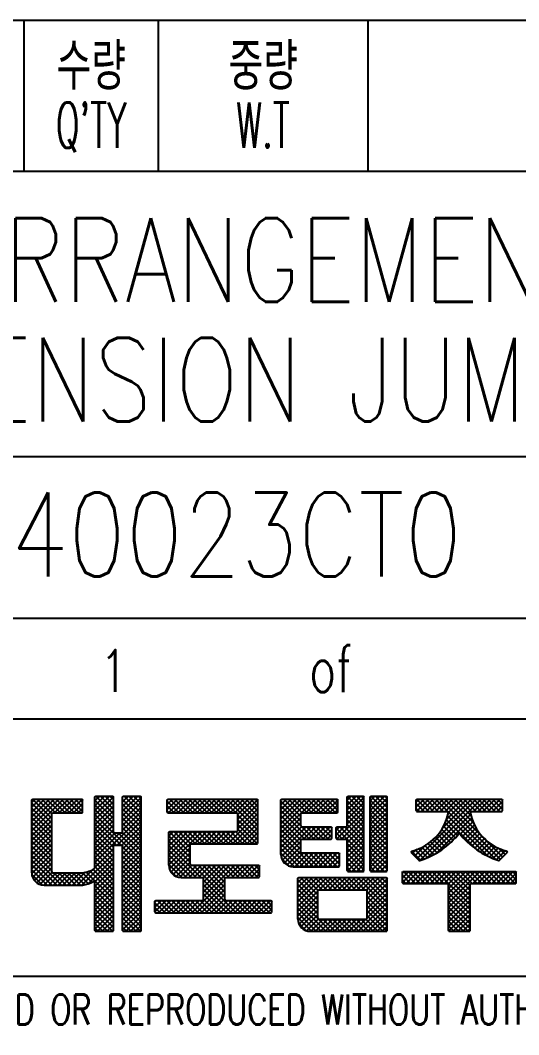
# Model space of a CAD drawing. Extents: x 260 to 819, y -886 to -454.
# Drawn here: x 728.7 to 758.4, y -876.4 to -815.9 of the extents above; entities that cross this region are included whole.
import ezdxf
from ezdxf.enums import TextEntityAlignment as Align

# ---------------------------------------------------------------- set-up
doc = ezdxf.new("R2010")
doc.units = 0
doc.header["$LTSCALE"] = 150
doc.header["$MEASUREMENT"] = 0
doc.linetypes.add('DASHED', pattern=[0.75, 0.5, -0.25])
doc.layers.get('0').update_dxf_attribs({"color": 6, "linetype": 'CONTINUOUS'})
doc.layers.add('5', color=4, linetype='CONTINUOUS')
doc.styles.get("Standard").update_dxf_attribs({"font": 'romans.shx', "width": 0.8, "bigfont": 'whgtxt.shx'})

# ---------------------------------------------------------------- blocks, each defined once
blk = doc.blocks.new('*H19')
at = {"color": 2, "linetype": 'Continuous'}
for p, q in [((-75.859, 9.109), (-77.051, 10.3)), ((-75.859, 9.391), (-77.011, 10.543)), ((-75.858, 9.673), (-76.735, 10.55)), ((-75.627, 9.725), (-76.452, 10.55)), ((-75.344, 9.725), (-76.169, 10.55)), ((-75.061, 9.725), (-75.886, 10.55)), ((-74.779, 9.725), (-75.603, 10.55)), ((-74.496, 9.725), (-75.321, 10.55)), ((-74.213, 9.725), (-75.038, 10.55)), ((-74.015, 9.809), (-74.755, 10.55)), ((-74.015, 10.092), (-74.472, 10.55)), ((-74.015, 10.375), (-74.189, 10.55)), ((-72.181, 9.39), (-73.281, 10.49)), ((-72.181, 9.673), (-73.237, 10.729)), ((-72.181, 9.956), (-72.958, 10.733)), ((-72.181, 10.239), (-72.676, 10.733)), ((-72.181, 10.522), (-72.393, 10.733)), ((-70.531, 9.437), (-71.631, 10.537)), ((-70.531, 9.72), (-71.544, 10.733)), ((-70.531, 10.003), (-71.261, 10.733)), ((-70.531, 10.286), (-70.978, 10.733)), ((-70.531, 10.569), (-70.696, 10.733)), ((-75.859, 8.826), (-77.051, 10.017)), ((-75.859, 8.543), (-77.051, 9.735)), ((-72.181, 9.107), (-73.281, 10.207)), ((-72.181, 8.825), (-73.281, 9.924)), ((-70.531, 9.155), (-71.631, 10.254)), ((-70.531, 8.872), (-71.631, 9.972)), ((-70.531, 8.589), (-71.631, 9.689)), ((-75.859, 8.26), (-77.051, 9.452)), ((-75.859, 7.977), (-77.051, 9.169)), ((-70.531, 6.892), (-73.281, 9.642)), ((-71.722, 7.8), (-73.281, 9.359)), ((-72.005, 7.8), (-73.281, 9.076)), ((-70.531, 8.306), (-71.631, 9.406)), ((-70.531, 8.023), (-71.631, 9.123)), ((-75.859, 7.694), (-77.051, 8.886)), ((-75.859, 7.412), (-77.051, 8.603)), ((-72.181, 7.693), (-73.281, 8.793)), ((-72.181, 7.41), (-73.281, 8.51)), ((-70.531, 7.175), (-71.89, 8.533)), ((-70.531, 7.457), (-71.64, 8.566)), ((-70.531, 7.74), (-71.631, 8.84)), ((-75.859, 7.129), (-77.051, 8.32)), ((-75.859, 6.846), (-77.051, 8.037)), ((-72.181, 7.127), (-73.281, 8.227)), ((-72.181, 6.845), (-73.281, 7.945)), ((-75.859, 6.563), (-77.051, 7.755)), ((-75.859, 6.28), (-77.051, 7.472)), ((-72.181, 6.562), (-73.281, 7.662)), ((-72.181, 6.279), (-73.281, 7.379)), ((-70.531, 6.609), (-71.631, 7.709)), ((-70.531, 6.326), (-71.631, 7.426)), ((-75.279, 5.417), (-77.051, 7.189)), ((-75.562, 5.417), (-77.051, 6.906)), ((-72.181, 5.996), (-73.281, 7.096)), ((-72.181, 5.713), (-73.281, 6.813)), ((-70.531, 6.043), (-71.631, 7.143)), ((-70.531, 5.76), (-71.631, 6.86)), ((-75.844, 5.417), (-77.051, 6.623)), ((-76.127, 5.417), (-77.051, 6.34)), ((-74.996, 5.417), (-75.729, 6.15)), ((-74.713, 5.417), (-75.446, 6.15)), ((-74.43, 5.417), (-75.163, 6.15)), ((-74.147, 5.417), (-74.881, 6.15)), ((-73.892, 5.444), (-74.598, 6.15)), ((-73.673, 5.508), (-74.315, 6.15)), ((-73.473, 5.591), (-74.032, 6.15)), ((-72.181, 4.582), (-73.799, 6.2)), ((-72.181, 4.865), (-73.589, 6.272)), ((-72.181, 5.148), (-73.397, 6.363)), ((-72.181, 5.43), (-73.281, 6.53)), ((-70.531, 5.478), (-71.631, 6.578)), ((-70.531, 5.195), (-71.631, 6.295)), ((-76.433, 5.439), (-77.028, 6.035)), ((-70.531, 4.912), (-71.631, 6.012)), ((-70.531, 4.629), (-71.631, 5.729)), ((-70.531, 4.346), (-71.631, 5.446)), ((-72.181, 4.299), (-73.281, 5.399)), ((-72.181, 4.016), (-73.281, 5.116)), ((-70.531, 4.063), (-71.631, 5.163)), ((-70.531, 3.781), (-71.631, 4.88)), ((-72.181, 3.733), (-73.281, 4.833)), ((-72.181, 3.451), (-73.281, 4.55)), ((-72.181, 3.168), (-73.281, 4.268)), ((-70.531, 3.498), (-71.631, 4.598)), ((-70.531, 3.215), (-71.631, 4.315)), ((-72.181, 2.885), (-73.281, 3.985)), ((-72.246, 2.667), (-73.281, 3.702)), ((-70.531, 2.932), (-71.631, 4.032)), ((-70.56, 2.678), (-71.631, 3.749)), ((-72.529, 2.667), (-73.281, 3.419)), ((-72.812, 2.667), (-73.281, 3.136)), ((-70.832, 2.667), (-71.631, 3.466)), ((-71.115, 2.667), (-71.631, 3.183)), ((-73.095, 2.667), (-73.281, 2.853)), ((-71.397, 2.667), (-71.631, 2.901))]:
    blk.add_line(p, q, dxfattribs=at)
blk = doc.blocks.new('*H20')
at = {"color": 2, "linetype": 'Continuous'}
for p, q in [((-76.849, 10.55), (-77.051, 10.347)), ((-76.566, 10.55), (-77.051, 10.064)), ((-76.283, 10.55), (-77.051, 9.782)), ((-76, 10.55), (-77.051, 9.499)), ((-75.717, 10.55), (-77.051, 9.216)), ((-75.435, 10.55), (-77.051, 8.933)), ((-75.152, 10.55), (-77.051, 8.65)), ((-74.869, 10.55), (-75.694, 9.725)), ((-74.586, 10.55), (-75.411, 9.725)), ((-74.303, 10.55), (-75.128, 9.725)), ((-74.035, 10.535), (-74.845, 9.725)), ((-72.988, 10.733), (-73.281, 10.44)), ((-72.706, 10.733), (-73.281, 10.157)), ((-72.423, 10.733), (-73.281, 9.874)), ((-72.185, 10.688), (-73.281, 9.592)), ((-72.181, 10.409), (-73.281, 9.309)), ((-71.574, 10.733), (-71.631, 10.676)), ((-71.291, 10.733), (-71.631, 10.393)), ((-71.009, 10.733), (-71.631, 10.11)), ((-70.726, 10.733), (-71.631, 9.827)), ((-70.531, 10.644), (-71.631, 9.545)), ((-70.531, 10.362), (-71.631, 9.262)), ((-74.015, 10.273), (-74.562, 9.725)), ((-74.015, 9.99), (-74.28, 9.725)), ((-72.181, 10.126), (-73.281, 9.026)), ((-72.181, 9.843), (-73.281, 8.743)), ((-70.531, 10.079), (-71.631, 8.979)), ((-70.531, 9.796), (-71.631, 8.696)), ((-75.859, 9.559), (-77.051, 8.367)), ((-75.859, 9.276), (-77.051, 8.085)), ((-72.181, 9.56), (-73.281, 8.46)), ((-70.531, 9.513), (-73.281, 6.763)), ((-72.181, 9.277), (-73.281, 8.177)), ((-70.531, 9.23), (-71.962, 7.8)), ((-75.859, 8.993), (-77.051, 7.802)), ((-75.859, 8.711), (-77.051, 7.519)), ((-72.181, 8.995), (-73.281, 7.895)), ((-72.181, 8.712), (-73.281, 7.612)), ((-72.077, 8.533), (-73.281, 7.329)), ((-71.794, 8.533), (-73.281, 7.046)), ((-70.531, 8.947), (-71.681, 7.798)), ((-70.531, 8.665), (-71.631, 7.565)), ((-75.859, 8.428), (-77.051, 7.236)), ((-75.859, 8.145), (-77.051, 6.953)), ((-70.531, 8.382), (-71.631, 7.282)), ((-70.531, 8.099), (-71.631, 6.999)), ((-75.859, 7.862), (-77.051, 6.67)), ((-75.859, 7.579), (-77.051, 6.388)), ((-75.859, 7.296), (-77.044, 6.112)), ((-72.181, 7.297), (-74.062, 5.417)), ((-72.181, 7.58), (-73.281, 6.48)), ((-70.531, 7.816), (-71.631, 6.716)), ((-70.531, 7.533), (-71.631, 6.433)), ((-75.859, 7.013), (-76.997, 5.876)), ((-75.859, 6.731), (-76.885, 5.705)), ((-72.181, 7.015), (-73.696, 5.5)), ((-72.181, 6.732), (-73.294, 5.619)), ((-70.531, 7.25), (-71.631, 6.15)), ((-70.531, 6.968), (-71.631, 5.868)), ((-70.531, 6.685), (-71.631, 5.585)), ((-75.859, 6.448), (-76.74, 5.567)), ((-75.848, 6.177), (-76.56, 5.465)), ((-75.592, 6.15), (-76.324, 5.418)), ((-75.309, 6.15), (-76.042, 5.417)), ((-75.026, 6.15), (-75.759, 5.417)), ((-74.743, 6.15), (-75.476, 5.417)), ((-74.46, 6.15), (-75.194, 5.417)), ((-74.177, 6.15), (-74.911, 5.417)), ((-73.859, 6.186), (-74.628, 5.417)), ((-73.401, 6.361), (-74.345, 5.417)), ((-72.181, 6.449), (-73.281, 5.349)), ((-72.181, 6.166), (-73.281, 5.066)), ((-70.531, 6.402), (-71.631, 5.302)), ((-70.531, 6.119), (-71.631, 5.019)), ((-72.181, 5.883), (-73.281, 4.783)), ((-72.181, 5.6), (-73.281, 4.5)), ((-70.531, 5.836), (-71.631, 4.736)), ((-70.531, 5.553), (-71.631, 4.453)), ((-72.181, 5.318), (-73.281, 4.218)), ((-72.181, 5.035), (-73.281, 3.935)), ((-70.531, 5.27), (-71.631, 4.171)), ((-70.531, 4.988), (-71.631, 3.888)), ((-72.181, 4.752), (-73.281, 3.652)), ((-72.181, 4.469), (-73.281, 3.369)), ((-70.531, 4.705), (-71.631, 3.605)), ((-70.531, 4.422), (-71.631, 3.322)), ((-72.181, 4.186), (-73.281, 3.086)), ((-72.181, 3.903), (-73.281, 2.803)), ((-70.531, 4.139), (-71.631, 3.039)), ((-70.531, 3.856), (-71.631, 2.756)), ((-72.181, 3.621), (-73.135, 2.667)), ((-72.181, 3.338), (-72.852, 2.667)), ((-72.181, 3.055), (-72.569, 2.667)), ((-70.531, 3.573), (-71.438, 2.667)), ((-70.531, 3.291), (-71.155, 2.667)), ((-72.181, 2.772), (-72.287, 2.667)), ((-70.531, 3.008), (-70.872, 2.667)), ((-70.531, 2.725), (-70.59, 2.667))]:
    blk.add_line(p, q, dxfattribs=at)
blk = doc.blocks.new('*H21')
at = {"color": 2, "linetype": 'Continuous'}
for p, q in [((-59.99, 4.553), (-61.182, 5.745)), ((-59.99, 4.27), (-61.182, 5.462)), ((-59.99, 4.836), (-61.029, 5.875)), ((-59.981, 5.109), (-60.746, 5.875)), ((-59.73, 5.142), (-60.464, 5.875)), ((-59.447, 5.142), (-60.181, 5.875)), ((-59.165, 5.142), (-59.898, 5.875)), ((-58.882, 5.142), (-59.615, 5.875)), ((-58.599, 5.142), (-59.332, 5.875)), ((-58.316, 5.142), (-59.049, 5.875)), ((-58.033, 5.142), (-58.766, 5.875)), ((-57.75, 5.142), (-58.484, 5.875)), ((-57.467, 5.142), (-58.201, 5.875)), ((-57.185, 5.142), (-57.918, 5.875)), ((-55.865, 4.105), (-57.635, 5.875)), ((-55.865, 4.388), (-57.352, 5.875)), ((-55.865, 4.671), (-57.069, 5.875)), ((-55.865, 4.954), (-56.787, 5.875)), ((-55.865, 5.237), (-56.504, 5.875)), ((-55.865, 5.519), (-56.221, 5.875)), ((-55.865, 5.802), (-55.938, 5.875)), ((-59.99, 3.987), (-61.182, 5.179)), ((-59.99, 3.704), (-61.182, 4.896)), ((-55.865, 3.822), (-57.057, 5.014)), ((-59.235, 2.667), (-61.182, 4.613)), ((-59.518, 2.667), (-61.182, 4.33)), ((-55.865, 3.539), (-57.057, 4.731)), ((-55.865, 3.257), (-57.057, 4.448)), ((-59.801, 2.667), (-61.182, 4.048)), ((-60.084, 2.667), (-61.182, 3.765)), ((-55.865, 2.974), (-57.057, 4.165)), ((-55.874, 2.7), (-57.057, 3.883)), ((-60.367, 2.667), (-61.182, 3.482)), ((-60.699, 2.717), (-61.132, 3.149)), ((-58.952, 2.667), (-59.686, 3.4)), ((-58.67, 2.667), (-59.403, 3.4)), ((-58.387, 2.667), (-59.12, 3.4)), ((-58.104, 2.667), (-58.837, 3.4)), ((-57.821, 2.667), (-58.554, 3.4)), ((-57.538, 2.667), (-58.271, 3.4)), ((-57.255, 2.667), (-57.989, 3.4)), ((-56.972, 2.667), (-57.706, 3.4)), ((-56.69, 2.667), (-57.423, 3.4)), ((-56.407, 2.667), (-57.14, 3.4)), ((-56.124, 2.667), (-57.057, 3.6))]:
    blk.add_line(p, q, dxfattribs=at)
blk = doc.blocks.new('*H22')
at = {"color": 2, "linetype": 'Continuous'}
for p, q in [((-60.876, 5.875), (-61.182, 5.569)), ((-60.593, 5.875), (-61.182, 5.286)), ((-60.31, 5.875), (-61.182, 5.003)), ((-60.027, 5.875), (-61.182, 4.721)), ((-59.745, 5.875), (-61.182, 4.438)), ((-59.462, 5.875), (-61.182, 4.155)), ((-59.179, 5.875), (-59.912, 5.142)), ((-58.896, 5.875), (-59.629, 5.142)), ((-58.613, 5.875), (-59.347, 5.142)), ((-58.33, 5.875), (-59.064, 5.142)), ((-58.048, 5.875), (-58.781, 5.142)), ((-57.765, 5.875), (-58.498, 5.142)), ((-57.482, 5.875), (-58.215, 5.142)), ((-57.199, 5.875), (-57.932, 5.142)), ((-56.916, 5.875), (-57.65, 5.142)), ((-56.633, 5.875), (-57.367, 5.142)), ((-56.351, 5.875), (-57.092, 5.133)), ((-56.068, 5.875), (-57.057, 4.886)), ((-55.865, 5.794), (-57.057, 4.603)), ((-55.865, 5.512), (-57.057, 4.32)), ((-59.99, 5.064), (-61.182, 3.872)), ((-55.865, 5.229), (-57.057, 4.037)), ((-55.865, 4.946), (-57.057, 3.754)), ((-59.99, 4.781), (-61.182, 3.589)), ((-59.99, 4.498), (-61.166, 3.322)), ((-55.865, 4.38), (-57.579, 2.667)), ((-55.865, 4.663), (-57.057, 3.471)), ((-59.99, 4.215), (-61.11, 3.095)), ((-59.99, 3.932), (-60.997, 2.926)), ((-59.99, 3.649), (-60.842, 2.798)), ((-55.865, 4.097), (-57.296, 2.667)), ((-55.865, 3.814), (-57.013, 2.667)), ((-59.95, 3.406), (-60.65, 2.707)), ((-59.674, 3.4), (-60.407, 2.667)), ((-59.391, 3.4), (-60.124, 2.667)), ((-59.108, 3.4), (-59.842, 2.667)), ((-58.825, 3.4), (-59.559, 2.667)), ((-58.543, 3.4), (-59.276, 2.667)), ((-58.26, 3.4), (-58.993, 2.667)), ((-57.977, 3.4), (-58.71, 2.667)), ((-57.694, 3.4), (-58.427, 2.667)), ((-57.411, 3.4), (-58.145, 2.667)), ((-57.128, 3.4), (-57.862, 2.667)), ((-55.865, 3.532), (-56.73, 2.667)), ((-55.865, 3.249), (-56.447, 2.667)), ((-55.865, 2.966), (-56.165, 2.667))]:
    blk.add_line(p, q, dxfattribs=at)
blk = doc.blocks.new('*H29')
at = {"color": 2, "linetype": 'Continuous'}
for p, q in [((-54.157, 5.508), (-54.89, 6.242)), ((-53.874, 5.508), (-54.608, 6.242)), ((-53.591, 5.508), (-54.325, 6.242)), ((-53.309, 5.508), (-54.042, 6.242)), ((-53.026, 5.508), (-53.759, 6.242)), ((-52.743, 5.508), (-53.476, 6.242)), ((-52.46, 5.508), (-53.193, 6.242)), ((-50.916, 4.247), (-52.911, 6.242)), ((-50.916, 4.529), (-52.628, 6.242)), ((-50.916, 4.812), (-52.345, 6.242)), ((-50.916, 5.095), (-52.062, 6.242)), ((-50.916, 5.378), (-51.779, 6.242)), ((-50.763, 5.508), (-51.496, 6.242)), ((-50.48, 5.508), (-51.214, 6.242)), ((-50.197, 5.508), (-50.931, 6.242)), ((-49.915, 5.508), (-50.648, 6.242)), ((-49.632, 5.508), (-50.365, 6.242)), ((-49.349, 5.508), (-50.082, 6.242)), ((-49.066, 5.508), (-49.799, 6.242)), ((-48.783, 5.508), (-49.516, 6.242)), ((-48.5, 5.508), (-49.234, 6.242)), ((-48.218, 5.509), (-48.951, 6.242)), ((-48.166, 5.739), (-48.668, 6.242)), ((-48.166, 6.022), (-48.385, 6.242)), ((-54.44, 5.508), (-54.949, 6.017)), ((-54.723, 5.508), (-54.949, 5.734)), ((-50.916, 3.964), (-52.199, 5.247)), ((-50.916, 3.681), (-52.199, 4.964)), ((-50.916, 3.398), (-52.199, 4.681)), ((-50.916, 3.115), (-52.199, 4.398)), ((-50.916, 2.832), (-52.199, 4.116)), ((-51.033, 2.667), (-52.199, 3.833)), ((-51.316, 2.667), (-52.199, 3.55)), ((-51.598, 2.667), (-52.199, 3.267)), ((-51.881, 2.667), (-52.199, 2.984)), ((-52.178, 2.681), (-52.184, 2.687))]:
    blk.add_line(p, q, dxfattribs=at)
blk = doc.blocks.new('*H30')
at = {"color": 2, "linetype": 'Continuous'}
for p, q in [((-54.853, 6.242), (-54.949, 6.145)), ((-54.57, 6.242), (-54.949, 5.862)), ((-54.287, 6.242), (-54.949, 5.58)), ((-54.004, 6.242), (-54.737, 5.508)), ((-53.721, 6.242), (-54.454, 5.508)), ((-53.438, 6.242), (-54.172, 5.508)), ((-53.155, 6.242), (-53.889, 5.508)), ((-52.873, 6.242), (-53.606, 5.508)), ((-52.59, 6.242), (-53.323, 5.508)), ((-52.307, 6.242), (-53.04, 5.508)), ((-52.024, 6.242), (-52.757, 5.508)), ((-51.741, 6.242), (-52.475, 5.508)), ((-51.458, 6.242), (-52.213, 5.487)), ((-51.176, 6.242), (-52.199, 5.218)), ((-50.893, 6.242), (-52.199, 4.935)), ((-50.61, 6.242), (-52.199, 4.653)), ((-50.327, 6.242), (-52.199, 4.37)), ((-50.044, 6.242), (-50.777, 5.508)), ((-49.761, 6.242), (-50.495, 5.508)), ((-49.478, 6.242), (-50.212, 5.508)), ((-49.196, 6.242), (-49.929, 5.508)), ((-48.913, 6.242), (-49.646, 5.508)), ((-48.63, 6.242), (-49.363, 5.508)), ((-48.347, 6.242), (-49.08, 5.508)), ((-48.166, 6.14), (-48.798, 5.508)), ((-48.166, 5.857), (-48.515, 5.508)), ((-48.166, 5.574), (-48.232, 5.508)), ((-50.916, 5.37), (-52.199, 4.087)), ((-50.916, 5.087), (-52.199, 3.804)), ((-50.916, 4.804), (-52.199, 3.521)), ((-50.916, 4.522), (-52.199, 3.238)), ((-50.916, 4.239), (-52.199, 2.955)), ((-50.916, 3.956), (-52.184, 2.687)), ((-50.916, 3.673), (-51.922, 2.667)), ((-50.916, 3.39), (-51.639, 2.667)), ((-50.916, 3.107), (-51.356, 2.667)), ((-50.916, 2.825), (-51.073, 2.667))]:
    blk.add_line(p, q, dxfattribs=at)
blk = doc.blocks.new('*H33')
at = {"color": 2, "linetype": 'Continuous'}
for p, q in [((-68.273, 9.725), (-68.973, 10.425)), ((-67.99, 9.725), (-68.815, 10.55)), ((-67.707, 9.725), (-68.532, 10.55)), ((-67.425, 9.725), (-68.25, 10.55)), ((-67.142, 9.725), (-67.967, 10.55)), ((-66.859, 9.725), (-67.684, 10.55)), ((-66.576, 9.725), (-67.401, 10.55)), ((-66.293, 9.725), (-67.118, 10.55)), ((-66.01, 9.725), (-66.835, 10.55)), ((-65.728, 9.725), (-66.553, 10.55)), ((-65.445, 9.725), (-66.27, 10.55)), ((-65.162, 9.725), (-65.987, 10.55)), ((-64.879, 9.725), (-65.704, 10.55)), ((-63.565, 8.694), (-65.421, 10.55)), ((-63.565, 8.976), (-65.138, 10.55)), ((-63.565, 9.259), (-64.855, 10.55)), ((-63.565, 9.542), (-64.573, 10.55)), ((-63.565, 9.825), (-64.29, 10.55)), ((-63.565, 10.108), (-64.007, 10.55)), ((-63.565, 10.391), (-63.724, 10.55)), ((-68.556, 9.725), (-68.973, 10.142)), ((-68.839, 9.725), (-68.973, 9.859)), ((-63.565, 8.411), (-64.757, 9.602)), ((-63.565, 8.128), (-64.757, 9.319)), ((-67.598, 7.353), (-68.857, 8.612)), ((-67.598, 7.636), (-68.587, 8.625)), ((-67.563, 7.883), (-68.305, 8.625)), ((-67.288, 7.891), (-68.022, 8.625)), ((-67.006, 7.891), (-67.739, 8.625)), ((-66.723, 7.891), (-67.456, 8.625)), ((-66.44, 7.891), (-67.173, 8.625)), ((-66.157, 7.891), (-66.89, 8.625)), ((-65.874, 7.891), (-66.607, 8.625)), ((-65.591, 7.891), (-66.325, 8.625)), ((-65.309, 7.891), (-66.042, 8.625)), ((-65.026, 7.891), (-65.759, 8.625)), ((-64.743, 7.891), (-65.476, 8.625)), ((-64.46, 7.891), (-65.193, 8.625)), ((-64.177, 7.891), (-64.91, 8.625)), ((-63.614, 7.894), (-64.757, 9.037)), ((-63.894, 7.891), (-64.757, 8.754)), ((-67.598, 7.07), (-68.881, 8.353)), ((-67.598, 6.787), (-68.881, 8.07)), ((-66.969, 5.875), (-68.881, 7.787)), ((-67.252, 5.875), (-68.881, 7.505)), ((-67.535, 5.875), (-68.881, 7.222)), ((-67.817, 5.875), (-68.881, 6.939)), ((-68.1, 5.875), (-68.881, 6.656)), ((-68.459, 5.951), (-68.805, 6.297)), ((-65.536, 4.725), (-67.419, 6.608)), ((-65.536, 5.007), (-67.137, 6.608)), ((-65.536, 5.29), (-66.854, 6.608)), ((-65.536, 5.573), (-66.571, 6.608)), ((-65.525, 5.845), (-66.288, 6.608)), ((-65.272, 5.875), (-66.005, 6.608)), ((-64.989, 5.875), (-65.722, 6.608)), ((-64.706, 5.875), (-65.439, 6.608)), ((-64.423, 5.875), (-65.157, 6.608)), ((-64.14, 5.875), (-64.874, 6.608)), ((-63.858, 5.875), (-64.591, 6.608)), ((-63.575, 5.875), (-64.308, 6.608)), ((-63.473, 6.056), (-64.025, 6.608)), ((-63.473, 6.339), (-63.742, 6.608)), ((-64.861, 3.767), (-66.819, 5.725)), ((-65.143, 3.767), (-66.819, 5.442)), ((-65.426, 3.767), (-66.819, 5.159)), ((-65.709, 3.767), (-66.819, 4.876)), ((-69.103, 3.767), (-69.706, 4.37)), ((-68.82, 3.767), (-69.554, 4.5)), ((-68.538, 3.767), (-69.271, 4.5)), ((-68.255, 3.767), (-68.988, 4.5)), ((-67.972, 3.767), (-68.705, 4.5)), ((-67.689, 3.767), (-68.422, 4.5)), ((-67.406, 3.767), (-68.14, 4.5)), ((-67.123, 3.767), (-67.857, 4.5)), ((-66.841, 3.767), (-67.574, 4.5)), ((-66.558, 3.767), (-67.291, 4.5)), ((-66.275, 3.767), (-67.008, 4.5)), ((-65.992, 3.767), (-66.819, 4.594)), ((-64.578, 3.767), (-65.311, 4.5)), ((-64.295, 3.767), (-65.028, 4.5)), ((-64.012, 3.767), (-64.745, 4.5)), ((-63.729, 3.767), (-64.463, 4.5)), ((-63.446, 3.767), (-64.18, 4.5)), ((-63.164, 3.767), (-63.897, 4.5)), ((-62.881, 3.767), (-63.614, 4.5)), ((-62.74, 3.909), (-63.331, 4.5)), ((-62.74, 4.192), (-63.048, 4.5)), ((-69.386, 3.767), (-69.706, 4.087)), ((-69.681, 3.779), (-69.694, 3.792))]:
    blk.add_line(p, q, dxfattribs=at)
blk = doc.blocks.new('*H34')
at = {"color": 2, "linetype": 'Continuous'}
for p, q in [((-68.646, 10.55), (-68.973, 10.223)), ((-68.363, 10.55), (-68.973, 9.94)), ((-68.937, 10.542), (-68.965, 10.513)), ((-68.081, 10.55), (-68.906, 9.725)), ((-67.798, 10.55), (-68.623, 9.725)), ((-67.515, 10.55), (-68.34, 9.725)), ((-67.232, 10.55), (-68.057, 9.725)), ((-66.949, 10.55), (-67.774, 9.725)), ((-66.666, 10.55), (-67.491, 9.725)), ((-66.384, 10.55), (-67.209, 9.725)), ((-66.101, 10.55), (-66.926, 9.725)), ((-65.818, 10.55), (-66.643, 9.725)), ((-65.535, 10.55), (-66.36, 9.725)), ((-65.252, 10.55), (-66.077, 9.725)), ((-64.969, 10.55), (-65.794, 9.725)), ((-64.687, 10.55), (-65.511, 9.725)), ((-64.404, 10.55), (-65.229, 9.725)), ((-64.121, 10.55), (-64.946, 9.725)), ((-63.838, 10.55), (-64.757, 9.631)), ((-63.578, 10.527), (-64.757, 9.348)), ((-63.565, 9.691), (-65.365, 7.891)), ((-63.565, 10.257), (-64.757, 9.065)), ((-63.565, 9.974), (-64.757, 8.782)), ((-63.565, 9.408), (-65.082, 7.891)), ((-63.565, 9.126), (-64.799, 7.891)), ((-68.591, 8.625), (-68.881, 8.335)), ((-68.308, 8.625), (-68.881, 8.052)), ((-68.026, 8.625), (-68.881, 7.769)), ((-67.743, 8.625), (-68.881, 7.486)), ((-67.46, 8.625), (-68.881, 7.203)), ((-67.177, 8.625), (-68.881, 6.92)), ((-66.894, 8.625), (-68.881, 6.638)), ((-66.611, 8.625), (-67.345, 7.891)), ((-66.329, 8.625), (-67.062, 7.891)), ((-66.046, 8.625), (-66.779, 7.891)), ((-65.763, 8.625), (-66.496, 7.891)), ((-65.48, 8.625), (-66.213, 7.891)), ((-65.197, 8.625), (-65.931, 7.891)), ((-64.914, 8.625), (-65.648, 7.891)), ((-63.565, 8.843), (-64.516, 7.891)), ((-63.565, 8.56), (-64.233, 7.891)), ((-63.565, 8.277), (-63.951, 7.891)), ((-63.565, 7.994), (-63.668, 7.891)), ((-67.598, 7.638), (-68.839, 6.397)), ((-67.598, 7.355), (-68.746, 6.208)), ((-67.598, 7.072), (-68.615, 6.055)), ((-67.598, 6.789), (-68.446, 5.942)), ((-67.497, 6.608), (-68.216, 5.888)), ((-67.214, 6.608), (-67.947, 5.875)), ((-66.931, 6.608), (-67.664, 5.875)), ((-66.648, 6.608), (-67.381, 5.875)), ((-66.365, 6.608), (-67.099, 5.875)), ((-66.082, 6.608), (-66.834, 5.856)), ((-65.8, 6.608), (-66.819, 5.589)), ((-65.517, 6.608), (-66.819, 5.306)), ((-65.234, 6.608), (-66.819, 5.023)), ((-64.951, 6.608), (-66.819, 4.74)), ((-64.668, 6.608), (-65.402, 5.875)), ((-64.385, 6.608), (-65.119, 5.875)), ((-64.103, 6.608), (-64.836, 5.875)), ((-63.82, 6.608), (-64.553, 5.875)), ((-63.537, 6.608), (-64.27, 5.875)), ((-63.473, 6.389), (-63.987, 5.875)), ((-63.473, 6.106), (-63.704, 5.875)), ((-65.536, 5.741), (-67.51, 3.767)), ((-65.536, 5.458), (-67.227, 3.767)), ((-65.536, 5.175), (-66.944, 3.767)), ((-65.536, 4.892), (-66.661, 3.767)), ((-69.605, 4.5), (-69.706, 4.398)), ((-69.322, 4.5), (-69.706, 4.116)), ((-69.039, 4.5), (-69.706, 3.833)), ((-68.756, 4.5), (-69.49, 3.767)), ((-68.473, 4.5), (-69.207, 3.767)), ((-68.191, 4.5), (-68.924, 3.767)), ((-67.908, 4.5), (-68.641, 3.767)), ((-67.625, 4.5), (-68.358, 3.767)), ((-67.342, 4.5), (-68.075, 3.767)), ((-67.059, 4.5), (-67.793, 3.767)), ((-65.536, 4.609), (-66.378, 3.767)), ((-65.362, 4.5), (-66.096, 3.767)), ((-65.079, 4.5), (-65.813, 3.767)), ((-64.797, 4.5), (-65.53, 3.767)), ((-64.514, 4.5), (-65.247, 3.767)), ((-64.231, 4.5), (-64.964, 3.767)), ((-63.948, 4.5), (-64.681, 3.767)), ((-63.665, 4.5), (-64.398, 3.767)), ((-63.382, 4.5), (-64.116, 3.767)), ((-63.099, 4.5), (-63.833, 3.767)), ((-62.817, 4.5), (-63.55, 3.767)), ((-62.74, 4.294), (-63.267, 3.767)), ((-62.74, 4.011), (-62.984, 3.767))]:
    blk.add_line(p, q, dxfattribs=at)
blk = doc.blocks.new('*H39')
at = {"color": 2, "linetype": 'Continuous'}
for p, q in [((-55.865, 9.479), (-56.874, 10.487)), ((-55.865, 9.762), (-56.831, 10.728)), ((-55.865, 10.045), (-56.554, 10.733)), ((-55.865, 10.328), (-56.271, 10.733)), ((-55.865, 10.611), (-55.988, 10.733)), ((-55.865, 9.196), (-56.874, 10.205)), ((-55.865, 8.913), (-56.874, 9.922)), ((-55.865, 8.631), (-56.874, 9.639)), ((-55.865, 8.348), (-56.874, 9.356)), ((-55.865, 8.065), (-56.874, 9.073)), ((-55.865, 7.782), (-56.874, 8.79)), ((-55.865, 7.499), (-56.874, 8.508)), ((-55.865, 7.216), (-56.874, 8.225)), ((-55.865, 6.934), (-56.874, 7.942)), ((-55.865, 6.651), (-56.874, 7.659)), ((-55.865, 6.368), (-56.874, 7.376)), ((-56.022, 6.242), (-56.874, 7.093)), ((-56.305, 6.242), (-56.874, 6.81)), ((-56.588, 6.242), (-56.874, 6.528))]:
    blk.add_line(p, q, dxfattribs=at)
blk = doc.blocks.new('*H40')
at = {"color": 2, "linetype": 'Continuous'}
for p, q in [((-56.584, 10.733), (-56.874, 10.443)), ((-56.301, 10.733), (-56.874, 10.16)), ((-56.018, 10.733), (-56.874, 9.877)), ((-55.865, 10.603), (-56.874, 9.594)), ((-55.865, 10.32), (-56.874, 9.312)), ((-55.865, 10.037), (-56.874, 9.029)), ((-55.865, 9.754), (-56.874, 8.746)), ((-55.865, 9.471), (-56.874, 8.463)), ((-55.865, 9.188), (-56.874, 8.18)), ((-55.865, 8.906), (-56.874, 7.897)), ((-55.865, 8.623), (-56.874, 7.614)), ((-55.865, 8.34), (-56.874, 7.332)), ((-55.865, 8.057), (-56.874, 7.049)), ((-55.865, 7.774), (-56.874, 6.766)), ((-55.865, 7.491), (-56.874, 6.483)), ((-55.865, 7.209), (-56.828, 6.246)), ((-55.865, 6.926), (-56.55, 6.242)), ((-55.865, 6.643), (-56.267, 6.242)), ((-55.865, 6.36), (-55.984, 6.242))]:
    blk.add_line(p, q, dxfattribs=at)
blk = doc.blocks.new('*H41')
at = {"color": 2, "linetype": 'Continuous'}
for p, q in [((-57.24, 9.44), (-58.249, 10.448)), ((-57.24, 9.723), (-58.233, 10.715)), ((-57.24, 10.006), (-57.968, 10.733)), ((-57.24, 10.288), (-57.685, 10.733)), ((-57.24, 10.571), (-57.402, 10.733)), ((-57.24, 9.157), (-58.249, 10.165)), ((-57.24, 8.874), (-58.249, 9.882)), ((-57.24, 8.591), (-58.249, 9.6)), ((-57.24, 8.309), (-58.249, 9.317)), ((-57.24, 7.177), (-58.89, 8.827)), ((-58.512, 8.166), (-58.89, 8.544)), ((-57.24, 7.46), (-58.68, 8.9)), ((-57.24, 7.743), (-58.397, 8.9)), ((-57.24, 8.026), (-58.249, 9.034)), ((-58.795, 8.166), (-58.89, 8.261)), ((-57.24, 6.894), (-58.249, 7.903)), ((-57.24, 6.611), (-58.249, 7.62)), ((-57.24, 6.329), (-58.249, 7.337)), ((-57.436, 6.242), (-58.249, 7.054)), ((-57.719, 6.242), (-58.249, 6.771)), ((-58.002, 6.242), (-58.249, 6.488))]:
    blk.add_line(p, q, dxfattribs=at)
blk = doc.blocks.new('*H42')
at = {"color": 2, "linetype": 'Continuous'}
for p, q in [((-57.998, 10.733), (-58.249, 10.482)), ((-57.715, 10.733), (-58.249, 10.199)), ((-57.432, 10.733), (-58.249, 9.917)), ((-57.24, 10.642), (-58.249, 9.634)), ((-57.24, 10.359), (-58.249, 9.351)), ((-57.24, 9.793), (-58.858, 8.176)), ((-57.24, 10.076), (-58.249, 9.068)), ((-57.24, 9.511), (-58.584, 8.166)), ((-57.24, 9.228), (-58.302, 8.166)), ((-58.7, 8.9), (-58.89, 8.709)), ((-58.417, 8.9), (-58.89, 8.426)), ((-57.24, 8.945), (-58.249, 7.937)), ((-57.24, 8.662), (-58.249, 7.654)), ((-57.24, 8.379), (-58.249, 7.371)), ((-57.24, 8.096), (-58.249, 7.088)), ((-57.24, 7.814), (-58.249, 6.805)), ((-57.24, 7.531), (-58.249, 6.522)), ((-57.24, 7.248), (-58.231, 6.257)), ((-57.24, 6.965), (-57.964, 6.242)), ((-57.24, 6.682), (-57.681, 6.242)), ((-57.24, 6.399), (-57.398, 6.242))]:
    blk.add_line(p, q, dxfattribs=at)
blk = doc.blocks.new('*H43')
at = {"color": 2, "linetype": 'Continuous'}
for p, q in [((-60.998, 9.238), (-62.19, 10.43)), ((-60.998, 9.521), (-62.027, 10.55)), ((-60.919, 9.725), (-61.744, 10.55)), ((-60.636, 9.725), (-61.461, 10.55)), ((-60.354, 9.725), (-61.179, 10.55)), ((-60.071, 9.725), (-60.896, 10.55)), ((-59.788, 9.725), (-60.613, 10.55)), ((-59.505, 9.725), (-60.33, 10.55)), ((-59.222, 9.725), (-60.047, 10.55)), ((-58.939, 9.725), (-59.764, 10.55)), ((-58.799, 9.867), (-59.481, 10.55)), ((-58.799, 10.15), (-59.199, 10.55)), ((-58.799, 10.432), (-58.916, 10.55)), ((-60.998, 8.955), (-62.19, 10.147)), ((-60.492, 8.166), (-62.19, 9.864)), ((-60.775, 8.166), (-62.19, 9.581)), ((-60.998, 8.107), (-62.19, 9.298)), ((-60.998, 7.824), (-62.19, 9.016)), ((-60.998, 7.541), (-62.19, 8.733)), ((-60.209, 8.166), (-60.943, 8.9)), ((-59.927, 8.166), (-60.66, 8.9)), ((-59.644, 8.166), (-60.377, 8.9)), ((-59.361, 8.166), (-60.094, 8.9)), ((-59.165, 8.254), (-59.811, 8.9)), ((-59.165, 8.536), (-59.529, 8.9)), ((-59.165, 8.819), (-59.246, 8.9)), ((-60.257, 6.517), (-62.19, 8.45)), ((-60.539, 6.517), (-62.19, 8.167)), ((-60.822, 6.517), (-62.19, 7.884)), ((-61.105, 6.517), (-62.19, 7.601)), ((-61.388, 6.517), (-62.19, 7.319)), ((-59.974, 6.517), (-60.799, 7.341)), ((-59.691, 6.517), (-60.516, 7.341)), ((-59.408, 6.517), (-60.233, 7.341)), ((-59.125, 6.517), (-59.95, 7.341)), ((-58.842, 6.517), (-59.667, 7.341)), ((-58.707, 6.664), (-59.385, 7.341)), ((-58.707, 6.947), (-59.102, 7.341)), ((-58.707, 7.23), (-58.819, 7.341)), ((-61.724, 6.57), (-62.137, 6.983))]:
    blk.add_line(p, q, dxfattribs=at)
blk = doc.blocks.new('*H44')
at = {"color": 2, "linetype": 'Continuous'}
for p, q in [((-61.858, 10.55), (-62.19, 10.218)), ((-61.575, 10.55), (-62.19, 9.935)), ((-61.292, 10.55), (-62.19, 9.652)), ((-61.01, 10.55), (-62.19, 9.369)), ((-60.727, 10.55), (-62.19, 9.086)), ((-60.444, 10.55), (-62.19, 8.803)), ((-60.161, 10.55), (-62.19, 8.521)), ((-62.145, 10.546), (-62.186, 10.505)), ((-59.878, 10.55), (-60.703, 9.725)), ((-59.595, 10.55), (-60.42, 9.725)), ((-59.312, 10.55), (-60.137, 9.725)), ((-59.03, 10.55), (-59.855, 9.725)), ((-58.8, 10.497), (-59.572, 9.725)), ((-58.799, 10.215), (-59.289, 9.725)), ((-58.799, 9.932), (-59.006, 9.725)), ((-60.998, 9.429), (-62.19, 8.238)), ((-60.998, 9.147), (-62.19, 7.955)), ((-60.957, 8.905), (-62.19, 7.672)), ((-60.68, 8.9), (-62.19, 7.389)), ((-60.397, 8.9), (-62.166, 7.13)), ((-60.114, 8.9), (-60.847, 8.166)), ((-59.831, 8.9), (-60.564, 8.166)), ((-59.548, 8.9), (-60.282, 8.166)), ((-59.265, 8.9), (-59.999, 8.166)), ((-59.165, 8.717), (-59.716, 8.166)), ((-60.998, 8.015), (-62.098, 6.915)), ((-59.165, 8.434), (-59.433, 8.166)), ((-60.998, 7.732), (-61.985, 6.746)), ((-60.998, 7.449), (-61.82, 6.628)), ((-60.824, 7.341), (-61.617, 6.548)), ((-60.541, 7.341), (-61.366, 6.517)), ((-60.258, 7.341), (-61.083, 6.517)), ((-59.975, 7.341), (-60.8, 6.517)), ((-59.692, 7.341), (-60.517, 6.517)), ((-59.409, 7.341), (-60.234, 6.517)), ((-59.127, 7.341), (-59.952, 6.517)), ((-58.844, 7.341), (-59.669, 6.517)), ((-58.707, 7.195), (-59.386, 6.517)), ((-58.707, 6.913), (-59.103, 6.517)), ((-58.707, 6.63), (-58.82, 6.517))]:
    blk.add_line(p, q, dxfattribs=at)
blk = doc.blocks.new('*H49')
at = {"color": 2, "linetype": 'Continuous'}
for p, q in [((-53.374, 9.816), (-54.096, 10.538)), ((-53.091, 9.816), (-53.825, 10.55)), ((-52.808, 9.816), (-53.542, 10.55)), ((-52.526, 9.816), (-53.259, 10.55)), ((-52.224, 9.797), (-52.976, 10.55)), ((-49.1, 6.957), (-52.693, 10.55)), ((-48.959, 7.098), (-52.41, 10.55)), ((-50.713, 9.135), (-52.128, 10.55)), ((-50.84, 9.545), (-51.845, 10.55)), ((-50.829, 9.816), (-51.562, 10.55)), ((-50.546, 9.816), (-51.279, 10.55)), ((-50.263, 9.816), (-50.996, 10.55)), ((-49.98, 9.816), (-50.713, 10.55)), ((-49.697, 9.816), (-50.43, 10.55)), ((-49.414, 9.816), (-50.148, 10.55)), ((-49.131, 9.816), (-49.865, 10.55)), ((-48.991, 9.958), (-49.582, 10.55)), ((-48.991, 10.241), (-49.299, 10.55)), ((-53.657, 9.816), (-54.124, 10.283)), ((-53.94, 9.816), (-54.124, 10)), ((-49.394, 6.967), (-52.222, 9.795)), ((-51.676, 8.401), (-52.403, 9.129)), ((-50.577, 7.585), (-52.336, 9.344)), ((-49.862, 7.153), (-52.27, 9.56)), ((-52.082, 7.958), (-52.714, 8.591)), ((-51.943, 8.102), (-52.61, 8.769)), ((-51.809, 8.251), (-52.505, 8.947)), ((-52.896, 7.358), (-53.438, 7.9)), ((-52.718, 7.463), (-53.267, 8.012)), ((-52.548, 7.576), (-53.118, 8.146)), ((-52.393, 7.704), (-52.98, 8.291)), ((-52.237, 7.831), (-52.842, 8.436)), ((-53.863, 6.911), (-54.4, 7.448)), ((-53.66, 6.991), (-54.196, 7.527)), ((-53.458, 7.071), (-53.989, 7.603)), ((-53.255, 7.152), (-53.782, 7.679)), ((-53.074, 7.254), (-53.609, 7.788)), ((-48.818, 7.24), (-49.213, 7.635)), ((-48.687, 7.392), (-48.767, 7.471))]:
    blk.add_line(p, q, dxfattribs=at)
blk = doc.blocks.new('*H50')
at = {"color": 2, "linetype": 'Continuous'}
for p, q in [((-53.938, 10.55), (-54.124, 10.364)), ((-53.656, 10.55), (-54.124, 10.082)), ((-53.373, 10.55), (-54.095, 9.827)), ((-50.544, 10.55), (-54.076, 7.018)), ((-50.262, 10.55), (-53.919, 6.893)), ((-53.09, 10.55), (-53.823, 9.816)), ((-52.807, 10.55), (-53.54, 9.816)), ((-52.524, 10.55), (-53.258, 9.816)), ((-52.241, 10.55), (-52.975, 9.816)), ((-51.959, 10.55), (-52.692, 9.816)), ((-50.827, 10.55), (-52.613, 8.764)), ((-51.676, 10.55), (-52.409, 9.816)), ((-51.11, 10.55), (-52.346, 9.314)), ((-51.393, 10.55), (-52.219, 9.724)), ((-49.979, 10.55), (-50.712, 9.816)), ((-49.696, 10.55), (-50.429, 9.816)), ((-49.413, 10.55), (-50.146, 9.816)), ((-49.13, 10.55), (-49.863, 9.816)), ((-48.991, 10.406), (-49.581, 9.816)), ((-48.991, 10.123), (-49.298, 9.816)), ((-50.874, 9.654), (-53.456, 7.072)), ((-50.807, 9.438), (-52.874, 7.371)), ((-50.74, 9.223), (-51.497, 8.466)), ((-50.655, 9.025), (-51.363, 8.316)), ((-50.55, 8.847), (-51.23, 8.167)), ((-50.446, 8.669), (-51.096, 8.018)), ((-50.332, 8.499), (-50.945, 7.886)), ((-50.195, 8.354), (-50.789, 7.759)), ((-50.057, 8.209), (-50.634, 7.632)), ((-49.919, 8.064), (-50.474, 7.509)), ((-49.751, 7.949), (-50.296, 7.404)), ((-54.096, 7.564), (-54.358, 7.301)), ((-53.551, 7.826), (-54.217, 7.16)), ((-49.58, 7.837), (-50.118, 7.299)), ((-49.409, 7.725), (-49.94, 7.194)), ((-49.215, 7.636), (-49.745, 7.106)), ((-49.008, 7.56), (-49.542, 7.026)), ((-48.801, 7.484), (-49.34, 6.946))]:
    blk.add_line(p, q, dxfattribs=at)
blk = doc.blocks.new('ansi-c')
at = {"color": 5, "linetype": 'Continuous'}
for p, q in [((283.501, 415.063), (462.001, 415.063)), ((283.501, 406.063), (462.001, 406.063)), ((-56.399, 358.063), (477.001, 358.063))]:
    blk.add_line(p, q, dxfattribs=at)
at = {"color": 210, "linetype": 'Continuous'}
for p, q in [((399.501, 406.063), (399.501, 415.063)), ((407.501, 406.063), (407.501, 415.063)), ((420.001, 406.063), (420.001, 415.063)), ((346.501, 389.047), (462.001, 389.047)), ((346.501, 379.397), (462.001, 379.397)), ((321.501, 373.397), (462.001, 373.397))]:
    blk.add_line(p, q, dxfattribs=at)
at = {"color": 7, "linetype": 'Continuous'}
for p, q in [((399.95, 368.558), (399.966, 368.597)), ((399.95, 364.213), (399.95, 368.558)), ((399.966, 368.597), (400.005, 368.613)), ((400.005, 368.613), (402.931, 368.613)), ((402.931, 368.613), (402.97, 368.597)), ((402.97, 368.597), (402.986, 368.558)), ((402.986, 367.843), (402.986, 368.558)), ((403.72, 368.741), (403.736, 368.78)), ((403.72, 364.519), (403.72, 368.741)), ((403.736, 368.78), (403.775, 368.796)), ((403.775, 368.796), (404.765, 368.796)), ((404.765, 368.796), (404.804, 368.78)), ((404.804, 368.78), (404.82, 368.741)), ((404.82, 366.651), (404.82, 368.741)), ((405.37, 368.741), (405.386, 368.78)), ((405.37, 366.651), (405.37, 368.741)), ((405.386, 368.78), (405.425, 368.796)), ((405.425, 368.796), (406.415, 368.796)), ((406.415, 368.796), (406.454, 368.78)), ((406.454, 368.78), (406.47, 368.741)), ((406.47, 360.785), (406.47, 368.741)), ((408.028, 368.558), (408.044, 368.597)), ((408.028, 367.843), (408.028, 368.558)), ((408.044, 368.597), (408.083, 368.613)), ((408.083, 368.613), (413.381, 368.613)), ((413.381, 368.613), (413.42, 368.597)), ((413.42, 368.597), (413.436, 368.558)), ((413.436, 366.01), (413.436, 368.558)), ((414.811, 368.558), (414.827, 368.597)), ((414.811, 365.313), (414.811, 368.558)), ((414.827, 368.597), (414.866, 368.613)), ((414.866, 368.613), (418.147, 368.613)), ((418.147, 368.613), (418.186, 368.597)), ((418.186, 368.597), (418.202, 368.558)), ((418.202, 367.843), (418.202, 368.558)), ((418.752, 368.741), (418.769, 368.78)), ((418.752, 367.018), (418.752, 368.741)), ((418.769, 368.78), (418.807, 368.796)), ((418.807, 368.796), (419.706, 368.796)), ((419.706, 368.796), (419.745, 368.78)), ((419.745, 368.78), (419.761, 368.741)), ((419.761, 364.36), (419.761, 368.741)), ((420.127, 368.741), (420.143, 368.78)), ((420.127, 364.36), (420.127, 368.741)), ((420.143, 368.78), (420.182, 368.796)), ((420.182, 368.796), (421.081, 368.796)), ((421.081, 368.796), (421.12, 368.78)), ((421.12, 368.78), (421.136, 368.741)), ((421.136, 364.36), (421.136, 368.741)), ((422.877, 368.558), (422.893, 368.597)), ((422.877, 367.935), (422.877, 368.558)), ((422.893, 368.597), (422.932, 368.613)), ((422.932, 368.613), (427.955, 368.613)), ((427.955, 368.613), (427.994, 368.597)), ((427.994, 368.597), (428.01, 368.558)), ((428.01, 367.935), (428.01, 368.558)), ((402.97, 367.804), (402.986, 367.843)), ((408.028, 367.843), (408.044, 367.804)), ((418.186, 367.804), (418.202, 367.843)), ((422.877, 367.935), (422.893, 367.896)), ((422.893, 367.896), (422.932, 367.88)), ((422.932, 367.88), (424.737, 367.88)), ((424.737, 367.88), (424.779, 367.86)), ((424.779, 367.86), (424.791, 367.815)), ((426.097, 367.815), (426.109, 367.86)), ((426.109, 367.86), (426.151, 367.88)), ((426.151, 367.88), (427.955, 367.88)), ((427.955, 367.88), (427.994, 367.896)), ((427.994, 367.896), (428.01, 367.935)), ((401.142, 367.733), (401.158, 367.772)), ((401.142, 364.268), (401.142, 367.733)), ((401.158, 367.772), (401.197, 367.788)), ((401.197, 367.788), (402.931, 367.788)), ((402.931, 367.788), (402.97, 367.804)), ((408.044, 367.804), (408.083, 367.788)), ((408.083, 367.788), (412.189, 367.788)), ((412.189, 367.788), (412.228, 367.772)), ((412.228, 367.772), (412.244, 367.733)), ((412.244, 366.743), (412.244, 367.733)), ((416.003, 367.733), (416.019, 367.772)), ((416.003, 367.018), (416.003, 367.733)), ((416.019, 367.772), (416.058, 367.788)), ((416.058, 367.788), (418.147, 367.788)), ((418.147, 367.788), (418.186, 367.804)), ((404.82, 366.651), (404.836, 366.613)), ((405.354, 366.613), (405.37, 366.651)), ((408.12, 366.633), (408.136, 366.672)), ((408.12, 364.672), (408.12, 366.633)), ((408.136, 366.672), (408.175, 366.688)), ((408.175, 366.688), (412.189, 366.688)), ((412.189, 366.688), (412.228, 366.704)), ((412.228, 366.704), (412.244, 366.743)), ((416.003, 367.018), (416.019, 366.979)), ((416.019, 366.979), (416.058, 366.963)), ((416.058, 366.963), (417.781, 366.963)), ((417.781, 366.963), (417.82, 366.947)), ((417.82, 366.947), (417.836, 366.908)), ((417.836, 366.285), (417.836, 366.908)), ((418.111, 366.908), (418.127, 366.947)), ((418.111, 366.285), (418.111, 366.908)), ((418.127, 366.947), (418.166, 366.963)), ((418.166, 366.963), (418.697, 366.963)), ((418.697, 366.963), (418.736, 366.979)), ((418.736, 366.979), (418.752, 367.018)), ((404.836, 366.613), (404.875, 366.596)), ((404.875, 366.596), (405.315, 366.596)), ((405.315, 366.596), (405.354, 366.613)), ((416.003, 366.175), (416.019, 366.214)), ((416.003, 365.46), (416.003, 366.175)), ((416.019, 366.214), (416.058, 366.23)), ((416.058, 366.23), (417.781, 366.23)), ((417.781, 366.23), (417.82, 366.246)), ((417.82, 366.246), (417.836, 366.285)), ((418.111, 366.285), (418.127, 366.246)), ((418.127, 366.246), (418.166, 366.23)), ((418.166, 366.23), (418.697, 366.23)), ((418.697, 366.23), (418.736, 366.214)), ((418.736, 366.214), (418.752, 366.175)), ((418.752, 364.36), (418.752, 366.175)), ((404.82, 365.808), (404.836, 365.847)), ((404.82, 360.785), (404.82, 365.808)), ((404.836, 365.847), (404.875, 365.863)), ((404.875, 365.863), (405.315, 365.863)), ((405.315, 365.863), (405.354, 365.847)), ((405.354, 365.847), (405.37, 365.808)), ((405.37, 360.785), (405.37, 365.808)), ((409.403, 365.9), (409.419, 365.939)), ((409.403, 364.727), (409.403, 365.9)), ((409.419, 365.939), (409.458, 365.955)), ((409.458, 365.955), (413.381, 365.955)), ((413.381, 365.955), (413.42, 365.971)), ((413.42, 365.971), (413.436, 366.01)), ((416.003, 365.46), (416.019, 365.421)), ((416.019, 365.421), (416.058, 365.405)), ((422.567, 365.48), (422.607, 365.518)), ((422.567, 365.48), (422.581, 365.426)), ((422.581, 365.426), (423.037, 364.97)), ((427.85, 364.97), (428.306, 365.426)), ((428.28, 365.518), (428.32, 365.48)), ((428.306, 365.426), (428.32, 365.48)), ((416.058, 365.405), (418.239, 365.405)), ((418.239, 365.405), (418.278, 365.389)), ((418.278, 365.389), (418.294, 365.35)), ((418.294, 364.635), (418.294, 365.35)), ((423.037, 364.97), (423.063, 364.955)), ((423.063, 364.955), (423.092, 364.956)), ((427.795, 364.956), (427.825, 364.955)), ((427.825, 364.955), (427.85, 364.97)), ((401.142, 364.268), (401.158, 364.229)), ((401.158, 364.229), (401.197, 364.213)), ((401.197, 364.213), (402.986, 364.213)), ((403.693, 364.472), (403.713, 364.492)), ((403.713, 364.492), (403.72, 364.519)), ((409.403, 364.727), (409.419, 364.688)), ((409.419, 364.688), (409.458, 364.672)), ((409.458, 364.672), (413.473, 364.672)), ((413.473, 364.672), (413.512, 364.655)), ((413.512, 364.655), (413.528, 364.617)), ((413.528, 363.993), (413.528, 364.617)), ((415.544, 364.58), (418.239, 364.58)), ((418.239, 364.58), (418.278, 364.596)), ((418.278, 364.596), (418.294, 364.635)), ((418.752, 364.36), (418.769, 364.321)), ((418.769, 364.321), (418.807, 364.305)), ((418.807, 364.305), (419.706, 364.305)), ((419.706, 364.305), (419.745, 364.321)), ((419.745, 364.321), (419.761, 364.36)), ((420.127, 364.36), (420.143, 364.321)), ((420.143, 364.321), (420.182, 364.305)), ((420.182, 364.305), (421.081, 364.305)), ((421.081, 364.305), (421.12, 364.321)), ((421.12, 364.321), (421.136, 364.36)), ((422.052, 364.25), (422.068, 364.289)), ((422.052, 363.627), (422.052, 364.25)), ((422.068, 364.289), (422.107, 364.305)), ((422.107, 364.305), (428.78, 364.305)), ((428.78, 364.305), (428.819, 364.289)), ((428.819, 364.289), (428.835, 364.25)), ((428.835, 363.627), (428.835, 364.25)), ((403.638, 363.707), (403.693, 363.706)), ((403.693, 363.706), (403.72, 363.659)), ((403.72, 360.785), (403.72, 363.659)), ((408.853, 363.938), (410.127, 363.938)), ((410.127, 363.938), (410.166, 363.922)), ((410.166, 363.922), (410.182, 363.883)), ((410.182, 362.618), (410.182, 363.883)), ((411.465, 363.883), (411.481, 363.922)), ((411.465, 362.618), (411.465, 363.883)), ((411.481, 363.922), (411.52, 363.938)), ((411.52, 363.938), (413.473, 363.938)), ((413.473, 363.938), (413.512, 363.954)), ((413.512, 363.954), (413.528, 363.993)), ((415.819, 363.883), (415.835, 363.922)), ((415.819, 361.463), (415.819, 363.883)), ((415.835, 363.922), (415.874, 363.938)), ((415.874, 363.938), (421.081, 363.938)), ((421.081, 363.938), (421.12, 363.922)), ((421.12, 363.922), (421.136, 363.883)), ((421.136, 360.785), (421.136, 363.883)), ((422.052, 363.627), (422.068, 363.588)), ((428.819, 363.588), (428.835, 363.627)), ((400.683, 363.48), (402.986, 363.48)), ((417.011, 363.15), (417.027, 363.189)), ((417.011, 361.518), (417.011, 363.15)), ((417.027, 363.189), (417.066, 363.205)), ((417.066, 363.205), (419.889, 363.205)), ((419.889, 363.205), (419.928, 363.189)), ((419.928, 363.189), (419.944, 363.15)), ((419.944, 361.518), (419.944, 363.15)), ((422.068, 363.588), (422.107, 363.572)), ((422.107, 363.572), (424.747, 363.572)), ((424.747, 363.572), (424.786, 363.556)), ((424.786, 363.556), (424.802, 363.517)), ((424.802, 360.785), (424.802, 363.517)), ((426.085, 363.517), (426.102, 363.556)), ((426.085, 360.785), (426.085, 363.517)), ((426.102, 363.556), (426.14, 363.572)), ((426.14, 363.572), (428.78, 363.572)), ((428.78, 363.572), (428.819, 363.588)), ((407.295, 362.508), (407.311, 362.547)), ((407.295, 361.885), (407.295, 362.508)), ((407.311, 362.547), (407.35, 362.563)), ((407.35, 362.563), (410.127, 362.563)), ((410.127, 362.563), (410.166, 362.579)), ((410.166, 362.579), (410.182, 362.618)), ((411.465, 362.618), (411.481, 362.579)), ((411.481, 362.579), (411.52, 362.563)), ((411.52, 362.563), (414.206, 362.563)), ((414.206, 362.563), (414.245, 362.547)), ((414.245, 362.547), (414.261, 362.508)), ((414.261, 361.885), (414.261, 362.508)), ((407.295, 361.885), (407.311, 361.846)), ((407.311, 361.846), (407.35, 361.83)), ((407.35, 361.83), (414.206, 361.83)), ((414.206, 361.83), (414.245, 361.846)), ((414.245, 361.846), (414.261, 361.885)), ((417.011, 361.518), (417.027, 361.479)), ((417.027, 361.479), (417.066, 361.463)), ((417.066, 361.463), (419.889, 361.463)), ((419.889, 361.463), (419.928, 361.479)), ((419.928, 361.479), (419.944, 361.518)), ((403.72, 360.785), (403.736, 360.746)), ((403.736, 360.746), (403.775, 360.73)), ((403.775, 360.73), (404.765, 360.73)), ((404.765, 360.73), (404.804, 360.746)), ((404.804, 360.746), (404.82, 360.785)), ((405.37, 360.785), (405.386, 360.746)), ((405.386, 360.746), (405.425, 360.73)), ((405.425, 360.73), (406.415, 360.73)), ((406.415, 360.73), (406.454, 360.746)), ((406.454, 360.746), (406.47, 360.785)), ((416.553, 360.73), (421.081, 360.73)), ((421.081, 360.73), (421.12, 360.746)), ((421.12, 360.746), (421.136, 360.785)), ((424.802, 360.785), (424.818, 360.746)), ((424.818, 360.746), (424.857, 360.73)), ((424.857, 360.73), (426.03, 360.73)), ((426.03, 360.73), (426.069, 360.746)), ((426.069, 360.746), (426.085, 360.785))]:
    blk.add_line(p, q, dxfattribs=at)
for centre, radius, start, end in [((421.924, 368.354), 2.917, 283.54553, 349.34923), ((428.963, 368.354), 2.917, 190.65077, 256.45447), ((421.703, 369.453), 4.707, 287.16525, 322.6294), ((429.184, 369.453), 4.707, 217.3706, 252.83475), ((415.544, 365.313), 0.733, 180, 270), ((400.683, 364.213), 0.733, 180, 270), ((402.653, 366.217), 2.031, 279.43966, 300.78669), ((408.853, 364.672), 0.733, 180, 270), ((402.653, 365.483), 2.031, 279.43966, 299.0029), ((416.553, 361.463), 0.733, 180, 270)]:
    blk.add_arc(centre, radius, start, end, dxfattribs=at)
for name in ['*H19', '*H20', '*H33', '*H34', '*H43', '*H44', '*H41', '*H42', '*H39', '*H40', '*H49', '*H50', '*H29', '*H30', '*H21', '*H22']:
    blk.add_blockref(name, (477.001, 358.063), dxfattribs=at)
at = {"color": 130, "linetype": 'Continuous'}
for s, height, width, p in [('수량', 2.8, 0.7, (403.501, 412.313)), ('중량', 2.8, 0.7, (413.751, 412.313)), ("Q'TY", 2.7, 0.55237, (403.501, 408.813)), ('W.T', 2.7, 0.55237, (413.751, 408.813))]:
    blk.add_text(s, height=height, dxfattribs=dict(at, width=width)).set_placement(p, align=Align.MIDDLE_CENTER)
at = {"color": 130, "linetype": 'Continuous', "width": 0.7}
blk.add_text('of', height=2.8, dxfattribs=at).set_placement((416.501, 376.397), align=Align.MIDDLE_LEFT)
at = {"color": 210, "linetype": 'Continuous', "width": 0.74}
blk.add_text('본 도면은 당사 재산으로서 허가없이 무단복사/배포 금지함.  PROPERTY OF ISSUING ENTITY. CANNOT BE DISTRIBUTED OR REPRODUCED WITHOUT AUTHORIZATION.', height=1.8, dxfattribs=at).set_placement((307.001, 356.063), align=Align.MIDDLE_LEFT)

msp = doc.modelspace()

# ---------------------------------------------------------------- block references
at = {"linetype": 'DASHED'}
msp.add_blockref('ansi-c', (329.46, -1230.96), dxfattribs=at)
msp.add_blockref('ansi-c', (329.46, -1230.96), dxfattribs=at)

# ---------------------------------------------------------------- texts
at = {"color": 90, "linetype": 'Continuous', "width": 0.8}
for s, p in [('PIN ARRANGEMENT,', (738.73, -830.196)), ('HIGH TENSION JUMPER', (738.73, -837.331))]:
    msp.add_text(s, height=5, dxfattribs=at).set_placement(p, align=Align.MIDDLE_CENTER)
at = {"layer": '5', "color": 3, "width": 0.8}
msp.add_text('REW40023CT0', height=5, dxfattribs=at).set_placement((717.18, -846.564), align=Align.MIDDLE_LEFT)
at = {"layer": '5', "color": 4, "width": 0.8}
msp.add_text('1', height=2.5, dxfattribs=at).set_placement((733.449, -854.706), align=Align.MIDDLE_LEFT)

doc.saveas('drawing.dxf')
